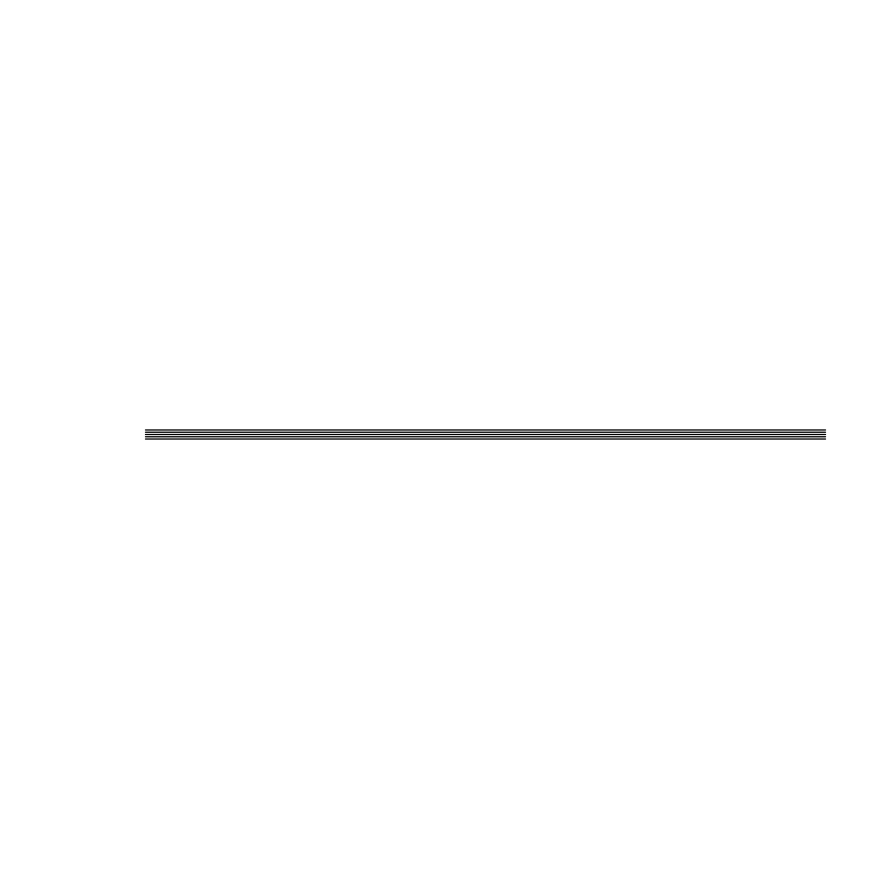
<?xml version="1.0" encoding="UTF-8"?>
<svg xmlns="http://www.w3.org/2000/svg" width="869" height="869" viewBox="0 0 869 869"><rect width="100%" height="100%" fill="white"/><g stroke="black" fill="none" stroke-linecap="round" stroke-linejoin="round"><path stroke-width="1.3" d="M145.46 429.97L825.55 429.97M145.46 432.23L825.55 432.23M145.46 434.5L825.55 434.5M145.46 436.77L825.55 436.77M145.46 439.03L825.55 439.03"/></g></svg>
